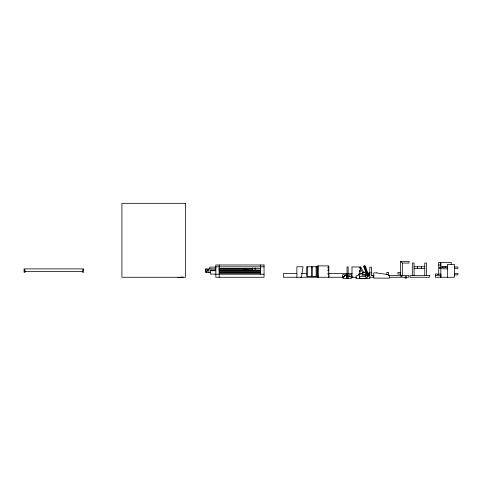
<?xml version="1.0" encoding="UTF-8"?>
<svg xmlns="http://www.w3.org/2000/svg" width="482" height="482" viewBox="0 0 482 482"><rect width="100%" height="100%" fill="white"/><g stroke="black" fill="none" stroke-linecap="round" stroke-linejoin="round"><path stroke-width="0.72" d="M358.668 275.174L358.813 274.312L359.674 274.463M359.458 274.427L359.897 271.842M360.048 270.98L360.488 268.396M360.632 267.534L360.723 266.992L351.987 266.992L351.987 277.258M406.199 277.258L406.35 276.656L405.35 276.656L405.476 277.258M401.03 275.511L400.801 276.385L402.084 276.385L401.849 275.511M343.003 277.602L346.07 274.993L347.046 278.385L347.046 266.908L348.149 266.908L348.149 278.385M205.428 270.92L207.176 270.92L208.923 269.751L208.923 272.378M368.356 273.396L370.176 272.42M366.766 275.68L369.953 273.975M366.929 274.162L367.266 273.993L366.694 272.83M365.446 271.95L356.108 275.957L356.108 278.692L366.814 278.692M348.149 276.843L351.432 276.156L351.432 278.385L343.003 278.385L343.003 277.066L346.07 274.457L346.883 277.728M400.578 261.527L409.043 261.527L409.043 263.058L402.325 263.058L400.578 261.527L400.578 275.511M438.71 265.022L440.94 265.022M447.718 266.407L441.94 266.407L441.94 267.281L447.417 267.305M215.846 266.829L264.046 266.829M414.068 266.769L424.769 266.769M454.406 267.01L457.9 267.01L457.9 268.317L454.406 268.317M215.803 267.124L209.815 267.124L209.815 268.872M328.796 267.1L327.923 267.1L327.923 267.974L328.796 267.974M441.44 267.118L439.566 267.118L439.566 268.649L441.44 268.649M414.068 268.516L424.769 268.516M219.19 268.637L260.702 268.637M447.417 268.836L442.825 268.836L442.825 267.305M215.912 268.878L205.428 268.878L205.428 272.378L210.67 272.378M218.804 268.872L251.755 268.872L251.755 268.209M24.1 269.751L24.974 269.751L24.974 272.378L24.1 272.378L24.1 268.878L83.519 268.878L83.519 272.378L82.645 272.378L82.645 269.751L83.519 269.751M205.428 269.751L208.923 269.751M243.874 269.751L247.368 269.751M328.796 269.938L327.923 269.938L327.923 270.812L328.796 270.812M219.19 270.053L260.702 270.053M215.822 270.071L210.58 270.071L210.58 274.125L215.822 274.125M218.816 270.071L252.52 270.071M210.58 270.751L215.822 270.751M219.19 270.776L260.702 270.776M219.19 271.432L260.702 271.432M24.974 271.499L82.645 271.499M205.428 271.499L207.176 271.499L207.176 270.92M400.578 272.366L397.957 272.366L397.957 274.059L400.578 274.059M219.19 272.384L260.702 272.384M219.19 272.625L260.702 272.625M328.796 273.216L327.923 273.216L327.923 274.089L328.796 274.089M219.19 273.276L260.702 273.276M454.406 273.559L457.9 273.559L457.9 274.873L454.406 274.873M296.834 273.649L283.356 273.649L283.356 277.258L343.274 277.258M301.328 273.649L306.57 273.649M328.29 273.649L352.258 273.649M359 273.649L362 273.649M215.846 274.228L264.046 274.228M369.808 274.186L368.935 274.186L368.935 276.319L367.103 276.319L367.447 277.469L365.718 277.469L366.037 276.487L359.759 276.487L359.759 278.566L369.808 278.566L369.821 267.173L371.447 267.173L371.447 275.481L373.839 275.481L373.839 277.258L369.821 277.258M346.082 274.638L347.245 274.638M365.477 274.77L361.868 274.77L361.868 275.089L369.085 275.095M366.916 274.77L369.085 274.77M440.241 274.854L441.259 274.854M388.739 275.511L408.826 275.511L408.826 277.258L389.48 277.258M435.354 275.511L440.379 275.511M373.797 275.909L373.411 275.481M440.241 276.053L441.259 276.053M180.961 277.156L183.19 277.156M350.763 277.258L356.752 277.258M177.852 277.409L180.081 277.409M300.37 277.258L301.449 277.439L303.009 266.769L296.876 266.769L296.876 277.258M360.849 267.57L359.988 267.42L359.843 268.281L360.705 268.432M371.459 272.203L371.863 272.951M367.031 272.806L367.615 273.897M363.916 272.818L360.898 267.191L359.927 267.709L362.94 273.336M367.447 276.319L365.693 266.136L364.766 266.136L365.693 276.487M451.273 264.588L451.273 262.401L440.849 262.401L440.849 277.258M447.417 277.258L447.417 264.371L454.406 264.371L454.406 277.258L435.354 277.258L435.354 273.981L437.288 273.981L437.288 274.415L440.379 273.981L440.379 277.258M445.284 266.407L445.284 267.281M440.675 265.022L440.675 262.401L438.71 262.401L438.71 274.378M426.516 275.511L426.516 263.058L424.769 263.058L424.769 275.511M421.274 266.769L421.274 268.516M417.563 266.769L417.563 268.516M414.068 275.511L414.068 263.058L412.321 263.058L412.321 275.511M406.639 277.258L406.639 278.132L405.109 278.132L405.109 277.258M402.325 263.058L402.325 275.511M388.564 275.511L388.564 272.366L386.817 272.366L386.817 274.879M372.345 275.481L372.345 275.909L371.971 275.481M359.47 274.517L359.47 277.258M352.86 276.644L352.86 277.258M351.324 277.258L351.324 274.638L349.577 274.638L349.577 276.385L347.829 276.385L347.829 274.638M344.335 276.385L344.335 274.638L342.588 274.638L342.588 277.258M329.013 275.511L329.013 276.385M328.796 277.258L328.796 265.895L317.439 265.895L317.439 277.258M318.313 265.895L318.313 277.258M317.873 275.511L317.873 276.385M316.138 266.769L316.138 276.385M312.282 266.769L312.282 276.385M311.408 266.769L311.408 276.385M307.558 266.769L307.558 276.385M260.702 264.98L260.702 274.228M255.141 267.884L255.141 270.034M252.52 267.884L252.52 270.034M247.368 268.878L247.368 270.275M219.19 264.98L219.19 277.258M206.302 271.499L206.302 272.378M359.403 270.866L359.253 271.728L360.114 271.878L360.265 271.017L359.403 270.866M364.259 265.757L363.289 266.275L367.646 274.403L368.616 273.884L364.259 265.757M185.492 203.308L121.916 203.308L121.916 277.258L185.492 277.258L185.492 203.308M264.046 264.98L215.846 264.98L215.846 277.258L264.046 277.258L264.046 264.98M317.011 266.769L306.685 266.769L306.685 276.385L317.011 276.385L317.011 266.769M376.641 272.89L373.737 272.89L373.737 278.132L389.468 278.132L389.468 275.891A4.748 4.748 0 0 0 386.691 274.415L376.641 272.89M429.522 275.511L410.08 275.511L410.08 277.258L429.522 277.258L429.522 275.511"/></g></svg>
